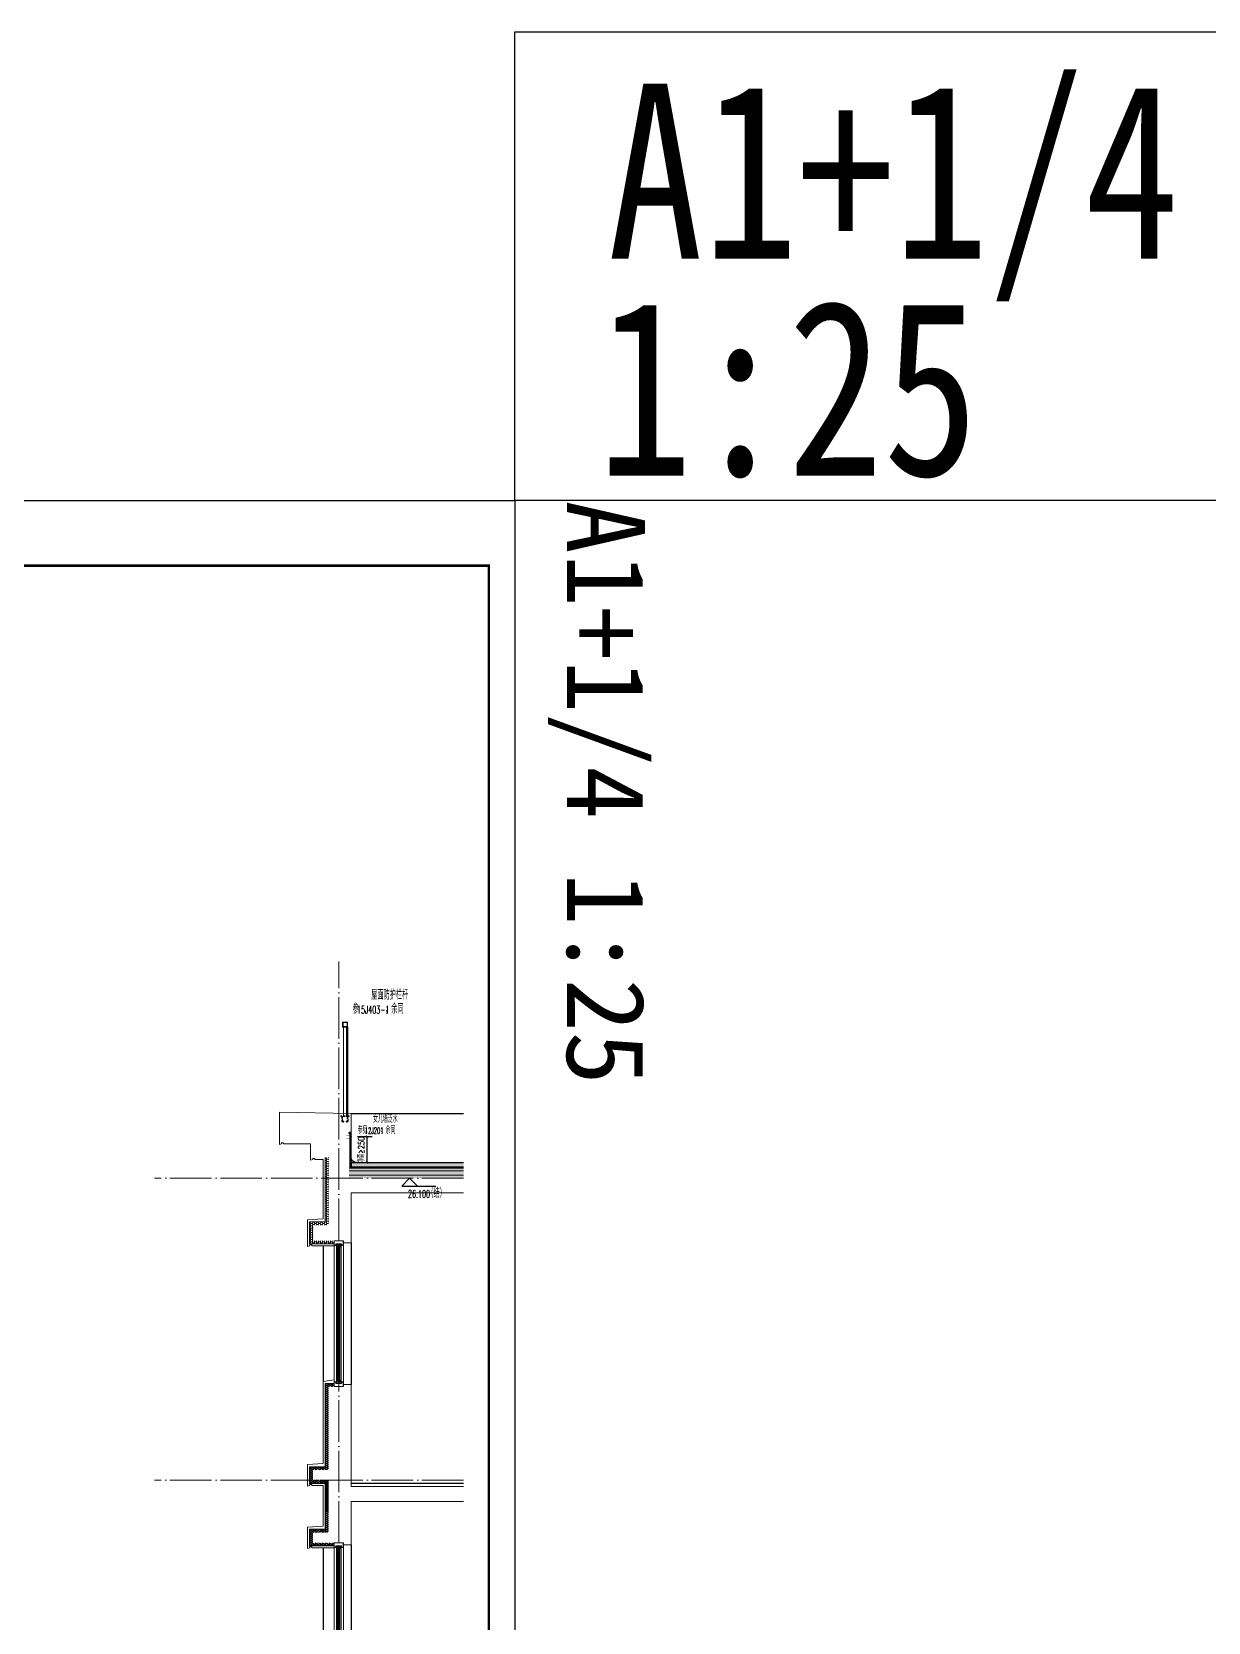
# Model space of a CAD drawing. Extents: x 27938 to 983267, y -209821 to 1628073.
# Drawn here: x 901940 to 913240, y -158206 to -142935 of the extents above; entities that cross this region are included whole.
import ezdxf
from ezdxf.xclip import XClip

# ---------------------------------------------------------------- set-up
doc = ezdxf.new("R2010")
doc.units = 0
doc.header["$LTSCALE"] = 1000
doc.header["$MEASUREMENT"] = 0
doc.header["$XCLIPFRAME"] = 0
doc.linetypes.add('DASH', pattern=[0.35, 0.25, -0.1])
doc.linetypes.add('DOTE', pattern=[2.42, 2, -0.2, 0.02, -0.2])
for name, color, linetype in [('3-屋面构造层', 157, 'Continuous'), ('DIM_ELEV', 3, 'Continuous'), ('DIM_IDEN', 67, 'Continuous'), ('PUB_TEXT', 4, 'Continuous'), ('Stair-栏杆', 142, 'Continuous'), ('SURFACE', 6, 'Continuous'), ('图框', 140, 'Continuous'), ('看线', 251, 'Continuous'), ('立面-看线', 251, 'Continuous')]:
    doc.layers.add(name, color=color, linetype=linetype)
for name, color, linetype, lineweight in [('DOTE', 19, 'DOTE', 9), ('PUB_HATCH', 8, 'Continuous', 9), ('S_WINDOW', 144, 'Continuous', 15), ('内粉刷', 37, 'Continuous', 9), ('立面-栏杆', 105, 'Continuous', 15), ('细细', 250, 'Continuous', 0)]:
    doc.layers.add(name, color=color, linetype=linetype, lineweight=lineweight)
doc.layers.add('yichutu', color=7, linetype='Continuous', true_color=0xffffff, plot=False)
doc.styles.add('_TCH_DIM', font='SIMPLEX.shx', dxfattribs={"width": 0.7, "bigfont": 'GBCBIG.shx'})
doc.styles.add('_TCH_DIM_T3', font='SIMPLEX.shx', dxfattribs={"width": 0.494118, "bigfont": 'GBCBIG.shx'})
doc.styles.add('_TCH_LABEL', font='')
doc.styles.add('黑体', font='')
doc.styles.get('_TCH_LABEL').set_extended_font_data('SimHei')
doc.styles.get('黑体').set_extended_font_data('SimHei')
doc.dimstyles.new('_TCH_ARCH&&20', dxfattribs={"dimtxt": 59.5, "dimasz": 20, "dimexe": 50, "dimexo": 60, "dimgap": 25.25, "dimtad": 1, "dimdec": 0, "dimzin": 0, "dimdsep": 46, "dimtxsty": '_TCH_DIM_T3', "dimblk": 'ARCHTICK', "dimcen": 0.09, "dimclrt": 7, "dimazin": 2, "dimtfac": 1, "dimtdec": 0, "dimtix": 1, "dimtmove": 2, "dimatfit": 3, "dimfxl": 1, "dimtolj": 1, "dimtzin": 0, "dimarcsym": 0})
pattern_1 = [(0, (-519792.824, -384405.689), (16.66875, 9.623705), [11.1125, -22.225]), (120, (-519792.824, -384405.689), (-16.66874801, 9.62370845), [11.1125, -22.225]), (60, (-519792.824, -384405.689), (1.99e-06, 19.24741345), [-22.225, 11.1125])]
pattern_2 = [(315, (-218910.2607, -140541.0897), (-1.767766953, -1.767766953), []), (315, (-218909.0822, -140541.0897), (-1.767766953, -1.767766953), [])]
pattern_3 = [(315, (-218910.2607, -141979.3279), (-1.767766953, -1.767766953), []), (315, (-218909.0822, -141979.3279), (-1.767766953, -1.767766953), [])]

# ---------------------------------------------------------------- blocks, each defined once
blk = doc.blocks.new('GFDDDDRG')
at = {"layer": '图框'}
blk.add_lwpolyline([(923310, -107437), (923310, -159999), (893610, -159999), (893610, -107437)], close=True, dxfattribs=at)
blk.add_lwpolyline([(923310, -107437), (923310, -159999), (893610, -159999), (893610, -107437)], close=True, dxfattribs=at)
at = {"layer": '图框', "const_width": 50}
blk.add_lwpolyline([(894110, -159499), (922810, -159499), (922810, -108687), (894110, -108687)], close=True, dxfattribs=at)
blk = doc.blocks.new('yct-1051-594-26275-14850-25-1002.0')
at = {"layer": 'yichutu', "color": 7, "true_color": 0xffffff}
blk.add_lwpolyline([(0, 0), (0, 14850), (26275, 14850), (26275, 0)], close=True, dxfattribs=at)
at = {"layer": 'yichutu', "color": 7, "true_color": 0xffffff, "style": '_TCH_LABEL'}
blk.add_text('A1+1/4 1:25', height=750, dxfattribs=at).set_placement((0, 15350))
blk = doc.blocks.new('_ArchTick')
at = {"color": 0, "linetype": 'ByBlock', "const_width": 0.4}
blk.add_lwpolyline([(-0.5, -0.5), (0.5, 0.5)], dxfattribs=at)
blk = doc.blocks.new('*D216')
at = {"layer": 'Defpoints', "color": 0, "transparency": 16777216}
for p in [(905009, -153543), (905161, -153543), (905009, -153793)]:
    blk.add_point(p, dxfattribs=at)
at = {"layer": 'DIM_IDEN', "color": 0, "lineweight": -2, "transparency": 16777216}
for p, q in [((905069, -153543), (905211, -153543)), ((905161, -153793), (905161, -153543)), ((905069, -153793), (905211, -153793))]:
    blk.add_line(p, q, dxfattribs=at)
at = {"layer": 'DIM_IDEN', "color": 0, "lineweight": -2, "transparency": 16777216, "xscale": 20, "yscale": 20, "zscale": 20}
for p, rotation in [((905161, -153543), 90), ((905161, -153793), 270)]:
    blk.add_blockref('_ArchTick', p, dxfattribs=dict(at, rotation=rotation))
at = {"layer": 'DIM_IDEN', "color": 7, "transparency": 16777216, "insert": (905105, -153668), "char_height": 59.5, "attachment_point": 5, "rotation": 90, "style": '_TCH_DIM_T3'}
blk.add_mtext('\\A1;{\\W0.70588;净高≥250}', dxfattribs=at)
blk = doc.blocks.new('A$C05102146')
at = {"layer": 'PUB_TEXT', "style": '_TCH_DIM'}
for s, height, width, p in [('屋面防护栏杆', 84.4, 0.7, (227, 216)), ('参', 84.4, 0.7, (47, 81)), ('15J403-1', 74.4, 0.494118, (90, 81)), ('，余同', 84.4, 0.7, (360, 81))]:
    blk.add_text(s, height=height, dxfattribs=dict(at, width=width)).set_placement(p)
blk = doc.blocks.new('A$C40486AD2')
at = {"layer": 'PUB_TEXT', "style": '_TCH_DIM'}
for s, height, width, p in [('女儿墙泛水', 67.5, 0.7, (255, 115)), ('参见', 67.5, 0.7, (108, 8)), ('12J201', 59.5, 0.494118, (177, 8)), ('，余同', 67.5, 0.7, (328, 8))]:
    blk.add_text(s, height=height, dxfattribs=dict(at, width=width)).set_placement(p)
blk = doc.blocks.new('FGHFG4334GDFGDFFGGGGGGDFG4G')
at = {"layer": 'SURFACE', "const_width": 2.25}
for points in [[(47, 0), (0, 0)], [(47, -28), (0, -28)]]:
    blk.add_lwpolyline(points, dxfattribs=at)
at = {"layer": 'SURFACE', "const_width": 1.5}
blk.add_lwpolyline([(47, 17, -1), (47, 5), (47, -7, -1), (47, -19), (47, -37), (53, -48), (53, -73)], format="xyb", dxfattribs=at)
blk = doc.blocks.new('FGDGDGD')
at = {"layer": '3-屋面构造层'}
h = blk.add_hatch(dxfattribs=at)
h.set_pattern_fill('隔热材料01', color=256, scale=7.692308, style=0)
h.set_pattern_definition([(270, (9.5186, 433.228), (3.846153863, -7e-16), [0.385980771, -3.460173092]), (270, (6.637, 433.228), (3.846153863, -7e-16), [0.385980771, -3.460173092]), (90, (8.5996, 430.618), (-3.846153863, 2e-16), [0.385980771, -3.460173092]), (90, (7.556, 430.618), (-3.846153863, 2e-16), [0.385980771, -3.460173092]), (180, (10.002, 430), (-5e-16, -3.846153863), [3.848019248, 0.001865385]), (135, (8.9282, 430.193), (2e-16, 3.846144175), [0.328307694, -5.110980792]), (116.56505, (12.5422, 430.4251), (8.6793e-06, 3.8461487416), [0.215769232, -8.384500037]), (116.56505, (8.696, 430.4251), (8.6793e-06, 3.8461487416), [0.215769232, -8.384500037]), (153.43495, (13.1603, 430), (-8.679e-06, 3.846148742), [0.431538463, -8.168730805]), (153.43495, (9.3142, 430), (-8.679e-06, 3.846148742), [0.431538463, -8.168730805]), (63.43495, (12.4457, 431.0041), (-8.6793e-06, 3.8461487416), [2.054923086, -6.545346183]), (63.43495, (8.5996, 431.0041), (-8.6793e-06, 3.8461487416), [2.054923086, -6.545346183]), (116.56505, (13.3647, 433.228), (8.6793e-06, 3.8461487416), [0.215769232, -8.384500037]), (116.56505, (9.5186, 433.228), (8.6793e-06, 3.8461487416), [0.215769232, -8.384500037]), (135, (9.422, 433.421), (2e-16, 3.846144175), [0.328307694, -5.110980792]), (153.43495, (13.036, 433.6532), (-8.679e-06, 3.846148742), [0.431538463, -8.168730805]), (153.43495, (9.19, 433.6532), (-8.679e-06, 3.846148742), [0.431538463, -8.168730805]), (45, (6.7336, 433.421), (2e-16, 3.846144175), [0.328307694, -5.110980792]), (63.43495, (10.4833, 433.228), (-8.6793e-06, 3.8461487416), [0.215769232, -8.384500037]), (63.43495, (6.6371, 433.228), (-8.6793e-06, 3.8461487416), [0.215769232, -8.384500037]), (26.56505, (10.812, 433.6532), (8.679e-06, 3.846148742), [0.431538463, -8.168730805]), (26.56505, (6.9658, 433.6532), (8.679e-06, 3.846148742), [0.431538463, -8.168730805]), (116.56505, (11.4023, 431.0041), (8.6793e-06, 3.8461487416), [2.054923086, -6.545346183]), (116.56505, (7.5561, 431.0041), (8.6793e-06, 3.8461487416), [2.054923086, -6.545346183]), (45, (7.2275, 430.193), (2e-16, 3.846144175), [0.328307694, -5.110980792]), (63.43495, (11.3058, 430.4251), (-8.6793e-06, 3.8461487416), [0.215769232, -8.384500037]), (63.43495, (7.4596, 430.4251), (-8.6793e-06, 3.8461487416), [0.215769232, -8.384500037]), (26.56505, (10.6877, 430), (8.679e-06, 3.846148742), [0.431538463, -8.168730805]), (26.56505, (6.8415, 430), (8.679e-06, 3.846148742), [0.431538463, -8.168730805])])
edge = h.paths.add_edge_path()
edge.add_arc((682181, 585366), 9.23, 450, 540, ccw=False)
edge.add_line((682181, 585375), (682192, 585375))
edge.add_line((682192, 585375), (682192, 585366))
edge.add_line((682192, 585366), (682172, 585366))
h = blk.add_hatch(dxfattribs=at)
h.set_pattern_fill('混凝土', color=256, scale=5, angle=-1.1458, style=0)
h.set_pattern_definition([(48.854237, (-82751.966, -43707.863), (35.7930991, -3.8540962), [3.75, -41.25]), (353.854237, (-82751.966, -43707.863), (-6.1841378, 37.7408106), [3, -33]), (99.305637, (-82748.983, -43708.185), (29.6089874, 33.886691), [3.1870095, -35.0571056]), (45.038437, (-82751.766, -43697.865), (53.1858973, -9.3413237), [5.625, -61.875]), (95.489837, (-82747.334, -43698.644), (47.6977146, 47.7616795), [4.7805144, -52.58565]), (350.038437, (-82751.766, -43697.865), (47.6976773, 47.7617167), [4.5, -49.5]), (19.854237, (-82746.817, -43700.465), (29.4368469, -20.7237073), [3.75, -41.25]), (324.854237, (-82746.817, -43700.465), (12.8883392, 36.0069862), [3, -33]), (70.305637, (-82744.364, -43702.192), (42.3251977, 15.2832459), [3.1870095, -35.0571056]), (36.3542372, (-82751.966, -43707.863), (0.9406985, 16.62920733), [0, -32.6, 0, -33.5, 0, -33.125]), (6.3542372, (-82751.966, -43707.863), (13.54517982, 19.45362572), [0, -19.1, 0, -31.85, 0, -12.625]), (326.3542372, (-82763.114, -43707.64), (26.66323482, -1.66123381), [0, -12.5, 0, -39, 0, -51.75]), (316.3542372, (-82768.113, -43707.54), (29.2535633, 4.4211788), [0, -16.25, 0, -25.9, 0, -36.75])])
h.paths.add_polyline_path([(674875, 585046), (674875, 585086), (682172, 585086), (682172, 585046)])
h = blk.add_hatch(dxfattribs=at)
h.set_pattern_fill('焦渣矿渣', color=256, scale=4, angle=-1.1458, style=0)
h.set_pattern_definition([(358.8542372, (-82751.966, -43697.863), (8.27546507, 13.69326162), [1.6, -14.4]), (298.8542372, (-82751.966, -43697.863), (15.99644496, -0.32013217), [1.6, -14.4]), (238.8542372, (-82750.366, -43697.895), (7.72097989, -14.0133938), [1.6, -14.4]), (268.8542372, (-82745.567, -43697.991), (15.83683295, -8.3183365), [2.4, -11.456]), (268.8542372, (-82743.967, -43698.023), (15.83683295, -8.3183365), [2.4, -11.456]), (268.8542372, (-82742.368, -43698.055), (15.83683295, -8.3183365), [2.4, -11.456])])
h.paths.add_polyline_path([(674875, 585006), (674875, 585036), (682192, 585036), (682192, 585006)])
h = blk.add_hatch(dxfattribs=at)
h.set_pattern_fill('隔热材料03', color=256, scale=12.5, style=0)
h.set_pattern_definition([(113.578, (-500407.8114, 374696.8656), (-0.0086926214, 6.2699620763), [1.075, -0.5693125, 2.8375, -0.5693125, 1.075, -0.6825]), (66.42, (-500406.1744, 374696.8656), (2.727787851, 6.0425e-05), [1.075, -0.5693125, 2.840375, -0.5693125, 1.075, -0.6825]), (180, (-500406.1744, 374696.8656), (0, 6.25), [1.636625, -1.0910625]), (180, (-500407.538, 374702.4906), (0, 6.25), [1.636625, -1.0910625]), (90, (-500405.7427, 374697.8548), (2.72775, 2e-16), [0.52175, -5.72825]), (90, (-500407.1066, 374700.9798), (2.72775, 2e-16), [0.52175, -5.72825]), (90, (-500408.2427, 374697.8548), (2.72775, 2e-16), [0.52175, -5.72825]), (90, (-500409.6066, 374700.9798), (2.72775, 2e-16), [0.52175, -5.72825])])
edge = h.paths.add_edge_path()
edge.add_line((682178, 585086), (682178, 585050))
edge.add_arc((682172, 585050), 6.25, 270, 360, ccw=False)
edge.add_line((682172, 585044), (682172, 585086))
edge.add_line((682172, 585086), (682178, 585086))
h = blk.add_hatch(dxfattribs=at)
h.set_pattern_fill('加气混凝土', color=256, scale=5, style=0)
h.set_pattern_definition([(0, (-82734.266, -43726.163), (30, 60), [0, -60]), (0, (-82769.366, -43734.263), (30, 60), [0, -60]), (0, (-82749.866, -43734.863), (30, 60), [0, -60]), (0, (-82728.566, -43717.163), (30, 60), [0, -60]), (0, (-82753.466, -43737.863), (30, 60), [0, -60]), (0, (-82722.566, -43679.363), (30, 60), [0, -60]), (0, (-82740.866, -43684.163), (30, 60), [0, -60]), (0, (-82731.266, -43691.663), (30, 60), [0, -60]), (0, (-82780.166, -43692.863), (30, 60), [0, -60]), (0, (-82750.766, -43695.563), (30, 60), [0, -60]), (0, (-82762.166, -43710.863), (30, 60), [0, -60]), (0, (-82761.566, -43733.363), (30, 60), [0, -60]), (0, (-82739.066, -43735.763), (30, 60), [0, -60]), (0, (-82722.566, -43709.363), (30, 60), [0, -60]), (0, (-82778.666, -43718.663), (30, 60), [0, -60]), (0, (-82773.566, -43708.463), (30, 60), [0, -60]), (0, (-82750.166, -43712.663), (30, 60), [0, -60]), (0, (-82758.566, -43721.363), (30, 60), [0, -60]), (0, (-82763.366, -43701.563), (30, 60), [0, -60]), (0, (-82755.866, -43679.063), (30, 60), [0, -60]), (0, (-82776.266, -43731.263), (30, 60), [0, -60]), (0, (-82743.266, -43691.363), (30, 60), [0, -60]), (0, (-82771.166, -43690.463), (30, 60), [0, -60]), (0, (-82775.966, -43682.663), (30, 60), [0, -60]), (130.601294, (-82726.2516, -43698.149), (-149.999998343, 180.000000787), [2.6341554, -1103.7111]), (18.4349488, (-82730.537, -43697.006), (149.99999945, 59.99999956), [2.710524, -376.76279]), (90, (-82730.537, -43699.578), (30, 60), [2.5714284, -117.428565]), (161.565051, (-82727.966, -43700.435), (-150.000000755, 59.99999553), [2.710524, -376.76279]), (53.1301023, (-82727.966, -43700.435), (30.00000006, 59.99999997), [2.857143, -297.14285]), (135, (-82725.68, -43731.006), (-30.00000363, 59.99999594), [2.424366, -167.28126]), (45, (-82729.109, -43731.006), (29.9999998, 59.99999976), [2.424366, -167.28126]), (135, (-82727.394, -43732.72), (-30.00000363, 59.99999594), [2.424366, -167.28126]), (45, (-82727.394, -43732.72), (29.9999998, 59.99999976), [2.424366, -167.28126]), (116.565051, (-82754.537, -43690.72), (-5.2e-06, 119.9999967), [3.1943826, -63.88765]), (180, (-82755.966, -43687.863), (-30, 60), [3.4285716, -56.571425]), (63.434949, (-82760.823, -43690.72), (3e-07, 119.9999994), [3.1943826, -63.88765]), (116.565051, (-82759.394, -43693.58), (-5.2e-06, 119.9999967), [3.1943826, -63.88765]), (0, (-82759.394, -43693.58), (30, 60), [3.4285716, -56.571425]), (63.434949, (-82755.966, -43693.58), (3e-07, 119.9999994), [3.1943826, -63.88765]), (107.102728, (-82731.9658, -43711.0063), (-89.999996559, 300.000000484), [3.8861346, -1628.29025]), (143.972626, (-82733.1087, -43707.292), (-569.999992774, 419.999999525), [3.8861346, -812.202]), (180, (-82736.25, -43705.006), (-30, 60), [3.7142856, -56.28571]), (36.0273733, (-82743.1087, -43707.292), (569.999995788, 419.999995472), [3.8861346, -812.202]), (71.5650511, (-82744.252, -43710.721), (90.00000046, 299.99999948), [3.6140316, -375.85928]), (107.102728, (-82743.1087, -43714.4348), (-89.999996559, 300.000000484), [3.8861346, -1628.29025]), (143.972626, (-82739.966, -43716.7206), (-569.999992774, 419.999999525), [3.8861346, -812.202]), (0, (-82739.966, -43716.72), (30, 60), [3.7142856, -56.28571]), (36.0273733, (-82736.2516, -43716.7206), (569.999995788, 419.999995472), [3.8861346, -812.202]), (71.5650511, (-82733.109, -43714.435), (90.00000046, 299.99999948), [3.6140316, -375.85928]), (150.255118, (-82731.3944, -43683.006), (-90.000000213, 59.999999257), [2.303502, -481.43196]), (90, (-82733.394, -43684.15), (30, 60), [2.2857144, -117.714275]), (29.7448813, (-82733.3944, -43684.149), (90.000000053, 59.99999972), [2.303502, -481.43196]), (116.565051, (-82745.394, -43725.58), (-5.2e-06, 119.9999967), [3.1943826, -63.88765]), (168.690067, (-82746.823, -43722.7206), (-270.0000002, 59.999998494), [2.9137254, -608.96855]), (41.1859251, (-82751.9658, -43724.149), (749.999995456, 659.999994229), [3.0371844, -1272.5802]), (90, (-82751.966, -43727.006), (30, 60), [2.857143, -117.14285]), (138.814074, (-82749.68, -43729.0063), (-749.999986669, 660.000004204), [3.0371844, -1272.5802]), (16.6992442, (-82749.68, -43729.0063), (989.999992552, 299.999996858), [2.982945, -1249.85375]), (60.9453959, (-82746.823, -43728.149), (29.99999992, 59.999999469), [2.9416086, -1232.53395]), (109.983106, (-82770.5373, -43700.4348), (-150.000000565, 419.9999988885), [3.3442002, -1401.21975]), (155.556045, (-82771.68, -43697.292), (-390.0000014866, 179.99999626), [3.4522986, -1446.51315]), (24.4439547, (-82777.9658, -43697.292), (390.0000001945, 179.999999134), [3.4522986, -1446.51315]), (70.0168934, (-82779.1087, -43700.4348), (150.000000452, 419.999998958), [3.3442002, -1401.21975]), (109.983106, (-82777.9658, -43703.5777), (-150.000000565, 419.9999988885), [3.3442002, -1401.21975]), (160.016893, (-82774.823, -43704.7206), (-150.000000088, 59.999997267), [3.3442002, -698.93775]), (19.9831065, (-82774.823, -43704.7206), (149.999999176, 59.999999905), [3.3442002, -698.93775]), (70.0168934, (-82771.68, -43703.5777), (150.000000452, 419.999998958), [3.3442002, -1401.21975]), (122.005383, (-82748.2516, -43705.8634), (-30.000004026, 59.999996937), [2.6954232, -563.3434]), (18.4349488, (-82752.252, -43704.435), (149.99999945, 59.99999956), [2.710524, -376.76279]), (90, (-82752.252, -43707.006), (30, 60), [2.5714284, -117.428565]), (161.565051, (-82749.68, -43707.863), (-150.000000755, 59.99999553), [2.710524, -376.76279]), (54.4623222, (-82749.68, -43707.8634), (209.999999696, 299.99999955), [2.457807, -1029.82115]), (116.565051, (-82765.68, -43720.435), (-5.2e-06, 119.9999967), [3.1943826, -63.88765]), (180, (-82767.11, -43717.58), (-30, 60), [3.142857, -56.85714]), (59.0362434, (-82771.966, -43720.435), (30.000000098, 59.99999971), [3.3319728, -696.3822]), (120.963756, (-82770.2516, -43723.292), (-30.0000041, 59.999997245), [3.3319728, -696.3822]), (0, (-82770.25, -43723.29), (30, 60), [3.142857, -56.85714]), (63.434949, (-82767.11, -43723.29), (3e-07, 119.9999994), [3.1943826, -63.88765])])
h.paths.add_polyline_path([(682192, 584936), (674875, 584936), (674875, 584966), (682192, 584966)])
at = {"layer": '立面-看线'}
h = blk.add_hatch(dxfattribs=at)
h.set_pattern_fill('HONEY', color=256, scale=7)
h.set_pattern_definition([(0, (-799653.24, -415240.13), (16.66875, 9.623705), [11.1125, -22.225]), (120, (-799653.24, -415240.13), (-16.66874801, 9.62370845), [11.1125, -22.225]), (60, (-799653.24, -415240.13), (1.99e-06, 19.24741345), [-22.225, 11.1125])])
h.paths.add_polyline_path([(682192, 584966), (674875, 584966), (674875, 585006), (682192, 585006)])
at = {"layer": '3-屋面构造层'}
for p, q in [((682178, 585086), (674875, 585086)), ((682172, 585046), (674875, 585046)), ((682192, 585036), (674875, 585036)), ((682172, 585086), (682172, 585044))]:
    blk.add_line(p, q, dxfattribs=at)
at = {"layer": '3-屋面构造层', "color": 251, "linetype": 'DASH', "ltscale": 0.05, "true_color": 0x636466, "const_width": 2.5}
for points in [[(682057, 585043), (682172, 585043, 0.414214), (682179, 585050), (682179, 585366)], [(682057, 585039), (682172, 585039, 0.414214), (682183, 585050), (682183, 585366)]]:
    blk.add_lwpolyline(points, format="xyb", dxfattribs=at)
at = {"layer": '3-屋面构造层', "color": 251, "true_color": 0x636466}
for points in [[(682057, 585041), (682172, 585041, 0.414214), (682180, 585050), (682180, 585366)], [(682057, 585044), (682172, 585044, 0.414214), (682178, 585050), (682178, 585366)], [(682057, 585040), (682172, 585040, 0.414214), (682182, 585050), (682182, 585366), (682184, 585366), (682184, 585050, -0.414214), (682172, 585038), (682057, 585038)]]:
    blk.add_lwpolyline(points, format="xyb", dxfattribs=at)
at = {"layer": '3-屋面构造层', "ltscale": 0.8}
blk.add_lwpolyline([(682172, 585366, -0.414214), (682181, 585375), (682192, 585375), (682192, 585366), (682172, 585366)], format="xyb", dxfattribs=at)
at = {"layer": '3-屋面构造层', "color": 251, "linetype": 'DASH', "ltscale": 0.05, "true_color": 0x636466, "const_width": 2.5}
for points in [[(682043, 585039), (674875, 585039)], [(682057, 585043), (682043, 585039)]]:
    blk.add_lwpolyline(points, dxfattribs=at)
at = {"layer": '3-屋面构造层', "color": 251, "true_color": 0x636466}
for points in [[(682043, 585040), (674875, 585040)], [(674875, 585038), (682043, 585038)], [(682056, 585044), (682042, 585040)], [(682043, 585038), (682057, 585042)]]:
    blk.add_lwpolyline(points, dxfattribs=at)
at = {"layer": '3-屋面构造层'}
blk.add_arc((682122, 585136), 50, 270, 360, dxfattribs=at)
at = {"layer": 'PUB_HATCH', "color": 215, "true_color": 0xa953a0}
for p, q in [((682192, 585006), (674875, 585006)), ((682192, 584966), (674875, 584966))]:
    blk.add_line(p, q, dxfattribs=at)
at = {"layer": '3-屋面构造层', "color": 1, "xscale": -1}
blk.add_blockref('FGHFG4334GDFGDFFGGGGGGDFG4G', (682218, 585349), dxfattribs=at)
blk = doc.blocks.new('FGHFGFD')
at = {"layer": '立面-栏杆'}
for p, q in [((542634, 108636), (542634, 109486)), ((542664, 109486), (542664, 108636))]:
    blk.add_line(p, q, dxfattribs=at)
at = {"layer": '立面-栏杆', "linetype": 'DASH', "ltscale": 0.1}
for p, q in [((542689, 108636), (542609, 108636)), ((542609, 108636), (542609, 108629)), ((542609, 108629), (542619, 108629)), ((542619, 108629), (542619, 108585)), ((542626, 108629), (542671, 108629)), ((542626, 108585), (542626, 108629)), ((542634, 108583), (542628, 108583)), ((542636, 108579), (542636, 108581)), ((542661, 108581), (542661, 108579)), ((542669, 108583), (542664, 108583)), ((542671, 108629), (542671, 108585)), ((542678, 108629), (542689, 108629)), ((542678, 108585), (542678, 108629)), ((542689, 108629), (542689, 108636)), ((542628, 108576), (542634, 108576)), ((542664, 108576), (542669, 108576))]:
    blk.add_line(p, q, dxfattribs=at)
at = {"layer": '立面-栏杆'}
for points in [[(542674, 109536), (542624, 109536), (542624, 109486), (542674, 109486)], [(542668, 109530), (542630, 109530), (542630, 109492), (542668, 109492)]]:
    blk.add_lwpolyline(points, close=True, dxfattribs=at)
at = {"layer": '立面-栏杆', "linetype": 'DASH', "ltscale": 0.1}
for centre, major_axis, start_param, end_param in [((542628, 108585), (6.36, 6.36), 2.356194, 3.926991), ((542628, 108585), (1.27, 1.27), 2.356194, 3.926991), ((542634, 108581), (1.91, 1.91), 5.497787, 7.068583), ((542634, 108579), (1.91, 1.91), 3.926991, 5.497787), ((542664, 108581), (1.91, 1.91), 0.785398, 2.356194), ((542666, 108581), (3.53, 3.53), 2.748894, 3.534292), ((542669, 108585), (-6.36, 6.36), 2.356194, 3.926991), ((542669, 108585), (-1.27, 1.27), 2.356194, 3.926991)]:
    blk.add_ellipse(centre, major_axis=major_axis, ratio=1, start_param=start_param, end_param=end_param, dxfattribs=at)
blk = doc.blocks.new('VDVDXAXFSFFX')
at = {"layer": 'PUB_HATCH'}
h = blk.add_hatch(dxfattribs=at)
h.set_pattern_fill('DOTS', color=251, scale=2, style=0)
h.set_pattern_definition([(0, (924712.4965, -148185.593), (1.5875, 3.175), [0, -3.175])])
h.paths.add_polyline_path([(924682, -148186), (924712, -148186), (924712, -147936), (924712, -147886), (924712, -147886), (924712, -147886), (924682, -147886)])
at = {"layer": 'PUB_HATCH', "color": 5}
blk.add_lwpolyline([(924712, -147886), (924682, -147886), (924682, -148186), (924712, -148186)], close=True, dxfattribs=at)
blk = doc.blocks.new('zrszerf')
at = {"layer": '细细'}
h = blk.add_hatch(dxfattribs=at)
h.set_pattern_fill('金属', color=256, style=0)
h.set_pattern_definition(pattern_2)
h.paths.add_polyline_path([(257695, 608543), (257715, 608543), (257715, 608557), (257765, 608557), (257765, 608543), (257785, 608543), (257785, 608588), (257695, 608588)])
h.paths.add_polyline_path([(257713, 608559), (257713, 608545), (257697, 608545), (257697, 608586), (257783, 608586), (257783, 608545), (257767, 608545), (257767, 608559)], flags=16)
h = blk.add_hatch(dxfattribs=at)
h.set_pattern_fill('金属', color=256, style=0)
h.set_pattern_definition(pattern_2)
h.paths.add_polyline_path([(257762, 608555), (257762, 608530), (257750, 608530), (257750, 608540), (257729, 608540), (257729, 608530), (257717, 608530), (257717, 608555)])
h.paths.add_polyline_path([(257719, 608553), (257719, 608532), (257727, 608532), (257727, 608542), (257752, 608542), (257752, 608532), (257760, 608532), (257760, 608553)], flags=16)
h = blk.add_hatch(color=256, dxfattribs=at)
edge = h.paths.add_edge_path()
edge.add_line((257735, 608540), (257735, 608528))
edge.add_arc((257740, 608520), 9.44, 61.5175, 118.4825, ccw=False)
edge.add_line((257744, 608528), (257744, 608540))
edge.add_arc((257740, 608548), 9.44, 241.5175, 298.4825, ccw=False)
h = blk.add_hatch(dxfattribs=at)
h.set_pattern_fill('金属', color=256, style=0)
h.set_pattern_definition(pattern_3)
h.paths.add_polyline_path([(257695, 607233), (257715, 607233), (257715, 607220), (257765, 607220), (257765, 607233), (257785, 607233), (257785, 607188), (257695, 607188)])
h.paths.add_polyline_path([(257713, 607218), (257713, 607231), (257697, 607231), (257697, 607190), (257783, 607190), (257783, 607231), (257767, 607231), (257767, 607218)], flags=16)
h = blk.add_hatch(dxfattribs=at)
h.set_pattern_fill('金属', color=256, style=0)
h.set_pattern_definition(pattern_3)
h.paths.add_polyline_path([(257762, 607222), (257762, 607247), (257750, 607247), (257750, 607237), (257729, 607237), (257729, 607247), (257717, 607247), (257717, 607222)])
h.paths.add_polyline_path([(257719, 607224), (257719, 607245), (257727, 607245), (257727, 607235), (257752, 607235), (257752, 607245), (257760, 607245), (257760, 607224)], flags=16)
h = blk.add_hatch(color=256, dxfattribs=at)
edge = h.paths.add_edge_path()
edge.add_line((257735, 607237), (257735, 607249))
edge.add_arc((257740, 607257), 9.44, 241.5175, 298.4825)
edge.add_line((257744, 607249), (257744, 607237))
edge.add_arc((257740, 607229), 9.44, 61.5175, 118.4825)
at = {"layer": 'S_WINDOW'}
for p, q in [((257695, 607233), (257695, 608543)), ((257717, 607247), (257717, 608530)), ((257762, 607247), (257762, 608530)), ((257785, 607233), (257785, 608543))]:
    blk.add_line(p, q, dxfattribs=at)
for points in [[(257785, 608588), (257785, 608543), (257765, 608543), (257765, 608557), (257715, 608557), (257715, 608543), (257695, 608543), (257695, 608588)], [(257783, 608586), (257783, 608545), (257767, 608545), (257767, 608559), (257713, 608559), (257713, 608545), (257697, 608545), (257697, 608586)], [(257762, 608555), (257762, 608530), (257750, 608530), (257750, 608540), (257729, 608540), (257729, 608530), (257717, 608530), (257717, 608555)], [(257760, 608553), (257760, 608532), (257752, 608532), (257752, 608542), (257727, 608542), (257727, 608532), (257719, 608532), (257719, 608553)], [(257785, 607188), (257785, 607233), (257765, 607233), (257765, 607220), (257715, 607220), (257715, 607233), (257695, 607233), (257695, 607188)], [(257783, 607190), (257783, 607231), (257767, 607231), (257767, 607218), (257713, 607218), (257713, 607231), (257697, 607231), (257697, 607190)], [(257762, 607222), (257762, 607247), (257750, 607247), (257750, 607237), (257729, 607237), (257729, 607247), (257717, 607247), (257717, 607222)], [(257760, 607224), (257760, 607245), (257752, 607245), (257752, 607235), (257727, 607235), (257727, 607245), (257719, 607245), (257719, 607224)]]:
    blk.add_lwpolyline(points, close=True, dxfattribs=at)
at = {"layer": '细细'}
for points in [[(257729, 608530), (257729, 607247)], [(257735, 607249), (257735, 608540)], [(257744, 607249), (257744, 608540)], [(257750, 608530), (257750, 607247)]]:
    blk.add_lwpolyline(points, dxfattribs=at)
for points in [[(257735, 608540), (257735, 608528, -0.253805), (257744, 608528), (257744, 608540, -0.253805)], [(257735, 607237), (257735, 607249, 0.253805), (257744, 607249), (257744, 607237, 0.253805)]]:
    blk.add_lwpolyline(points, format="xyb", close=True, dxfattribs=at)
blk = doc.blocks.new('BFBGFBFBF')
at = {"layer": '立面-看线'}
h = blk.add_hatch(dxfattribs=at)
h.set_pattern_fill('HONEY', color=256, scale=7)
h.set_pattern_definition(pattern_1)
h.paths.add_polyline_path([(1196095, -113215), (1196125, -113215), (1196125, -112445), (1196180, -112445), (1196180, -112415), (1196095, -112415)])
h = blk.add_hatch(dxfattribs=at)
h.set_pattern_fill('HONEY', color=256, scale=7)
h.set_pattern_definition(pattern_1)
h.paths.add_polyline_path([(1196125, -113945), (1196125, -113945), (1195975, -113945), (1195975, -113845), (1196125, -113845), (1196125, -113345), (1195975, -113345), (1195975, -113245), (1196125, -113245), (1196125, -113215), (1195945, -113215), (1195945, -113375), (1196095, -113375), (1196095, -113815), (1195945, -113815), (1195945, -113975), (1196180, -113975), (1196180, -113945)])
at = {"layer": 'PUB_HATCH', "color": 215, "true_color": 0xa953a0}
for points in [[(1196095, -113215), (1196095, -112415), (1196180, -112415)], [(1196095, -113215), (1195945, -113215), (1195945, -113375), (1196095, -113375), (1196095, -113815), (1195945, -113815), (1195945, -113975), (1196180, -113975)]]:
    blk.add_lwpolyline(points, dxfattribs=at)
at = {"layer": '内粉刷'}
for points in [[(1196075, -113185), (1196075, -112395), (1196180, -112380)], [(1196270, -112425), (1196345, -112425), (1196345, -113405)], [(1196075, -113185), (1195925, -113195), (1195925, -113395)], [(1195965, -113395), (1195965, -113385), (1195945, -113385), (1195945, -113395), (1195925, -113400), (1195925, -113395)], [(1195965, -113395), (1196075, -113395), (1196075, -113785), (1195925, -113795), (1195925, -113995)], [(1197423, -113405), (1196345, -113405)], [(1196270, -113965), (1196345, -113965), (1196345, -113550), (1197423, -113550)], [(1195965, -113995), (1195965, -113985), (1195945, -113985), (1195945, -113995), (1195925, -114000), (1195925, -113995)], [(1195945, -113995), (1195945, -113995)], [(1195965, -113995), (1196180, -113995)]]:
    blk.add_lwpolyline(points, dxfattribs=at)
at = {"layer": '看线'}
for p, q in [((1196075, -111095), (1196075, -112395)), ((1196345, -111065), (1196345, -112425))]:
    blk.add_line(p, q, dxfattribs=at)
at = {"layer": '看线', "color": 32}
blk.add_lwpolyline([(1197423, -113375), (1196345, -113375)], dxfattribs=at)
blk.add_blockref('zrszerf', (938485, -719633))

msp = doc.modelspace()

# ---------------------------------------------------------------- hatches: boundary and pattern name
at = {"layer": 'PUB_HATCH'}
h = msp.add_hatch(dxfattribs=at)
h.set_pattern_fill('HONEY', color=256, scale=8, style=0)
h.set_pattern_definition([(0, (949864.394, -201857.532), (19.05, 10.99852), [12.7, -25.4]), (120, (949864.394, -201857.532), (-19.0499977, 10.998524), [12.7, -25.4]), (60, (949864.394, -201857.532), (2.3e-06, 21.997044), [-25.4, 12.7])])
h.paths.add_polyline_path([(904788.9, -153743), (904758.9, -153743), (904758.9, -154363), (904608.9, -154363), (904608.9, -154573), (904843.9, -154573), (904843.9, -154543), (904638.9, -154543), (904638.9, -154393), (904788.9, -154393)])
at = {"layer": 'Stair-栏杆'}
h = msp.add_hatch(dxfattribs=at)
h.set_pattern_fill('水域', color=5, scale=5)
h.set_pattern_definition([(0, (362300.054, -261979.151), (0, 10.23622015), [1.2795276, -8.956693]), (26.5650512, (362301.333, -261979.151), (10.236220737, 9.4e-08), [1.4305551, -21.458329]), (333.4349488, (362309.0102, -261978.5112), (10.23622078, -4e-09), [1.4305551, -21.458329]), (45, (362302.6126, -261978.511), (0, 10.2362206), [1.80952525, -12.666676]), (135, (362309.01, -261978.511), (-10.2362206, 1e-15), [1.80952525, -12.666676]), (26.5650512, (362303.892, -261977.2317), (10.236220737, 9.4e-08), [1.4305551, -21.458329]), (333.4349488, (362306.451, -261976.592), (10.23622078, -4e-09), [1.4305551, -21.458329]), (0, (362305.172, -261976.592), (0, 10.23622015), [1.2795276, -8.956693])])
h.paths.add_polyline_path([(904963.9, -152493), (904963.9, -153343), (904973.9, -153343), (904973.9, -152493)])

# ---------------------------------------------------------------- linework, layer by layer
at = {"layer": 'DIM_ELEV', "color": 3}
for p, q in [((905568.9, -153943), (905493.9, -154018)), ((905493.9, -154018), (905821.9, -154018)), ((905568.9, -153943), (905643.9, -154018))]:
    msp.add_line(p, q, dxfattribs=at)
at = {"layer": 'DOTE', "linetype": 'DOTE', "ltscale": 0.2}
for p, q in [((904888.9, -169543), (904888.9, -151863)), ((906087.4, -153943), (903118.7, -153943)), ((906087.4, -156843), (903118.7, -156843))]:
    msp.add_line(p, q, dxfattribs=at)
at = {"layer": 'PUB_HATCH', "color": 215, "true_color": 0xa953a0}
msp.add_lwpolyline([(904758.9, -153743), (904758.9, -154363), (904608.9, -154363), (904608.9, -154573), (904843.9, -154573)], dxfattribs=at)
at = {"layer": 'Stair-栏杆', "color": 5}
msp.add_lwpolyline([(904973.9, -152493), (904973.9, -152493), (904973.9, -153343), (904973.9, -153343)], close=True, dxfattribs=at)
at = {"layer": '内粉刷'}
for points in [[(905008.9, -153793), (905008.9, -153323), (904318.9, -153308), (904318.9, -153613)], [(904358.9, -153613), (904358.9, -153603), (904338.9, -153603), (904338.9, -153613), (904318.9, -153618), (904318.9, -153613)], [(904338.9, -153613), (904338.9, -153613)], [(904358.9, -153613), (904618.9, -153613), (904618.9, -153763)], [(904658.9, -153763), (904738.9, -153763), (904738.9, -154333), (904588.9, -154343), (904588.9, -154593)], [(904658.9, -153763), (904658.9, -153753), (904638.9, -153753), (904638.9, -153763), (904618.9, -153768), (904618.9, -153763)], [(904933.9, -154563), (905008.9, -154563), (905008.9, -154083), (906087.4, -154083)], [(904628.9, -154593), (904628.9, -154583), (904608.9, -154583), (904608.9, -154593), (904588.9, -154598), (904588.9, -154593)], [(904628.9, -154593), (904843.9, -154593)]]:
    msp.add_lwpolyline(points, dxfattribs=at)
at = {"layer": '图框', "color": 2}
msp.add_lwpolyline([(914330.5, -147435), (906580.5, -147435), (906580.5, -142935), (914330.5, -142935)], close=True, dxfattribs=at)
at = {"layer": '看线', "color": 252}
msp.add_line((905008.9, -153323), (906087.4, -153323), dxfattribs=at)

# ---------------------------------------------------------------- block references
at = {"xscale": 0.5, "yscale": 0.5, "zscale": 0.5}
msp.add_blockref('GFDDDDRG', (444925.6, -93716.5), dxfattribs=at)
for name, p in [('A$C05102146', (904973.9, -152443)), ('FGHFGFD', (362300.1, -261979.2)), ('A$C40486AD2', (904962.4, -153524.2)), ('BFBGFBFBF', (-291336, -43498.2)), ('VDVDXAXFSFFX', (-19923.6, -8957.4)), ('BFBGFBFBF', (-291336, -46398.2))]:
    msp.add_blockref(name, p)
ref = msp.add_blockref('FGDGDGD', (1587180.5, -738879.2), dxfattribs=dict(xscale=-1))
XClip(ref).set_block_clipping_path([(681093.0416793403, 584936.1769558351), (682291.5665918037, 585389.8130026824)])
at = {"layer": 'yichutu', "rotation": 270}
msp.add_blockref('yct-1051-594-26275-14850-25-1002.0', (891730.5, -147435), dxfattribs=at)

# ---------------------------------------------------------------- texts
at = {"layer": 'DIM_ELEV', "color": 7, "style": '_TCH_DIM'}
for s, height, width, p in [('26.100', 74.38, 0.494118, (905554.3, -154130.6)), ('（结）', 84.4, 0.7, (905739.8, -154130.6))]:
    msp.add_text(s, height=height, dxfattribs=dict(at, width=width)).set_placement(p)
at = {"layer": '图框', "color": 2, "style": '黑体', "width": 0.8}
for s, p in [('A1+1/4', (907470.9, -145114.3)), ('1:25', (907371.3, -147195.8))]:
    msp.add_text(s, height=1682.36, dxfattribs=at).set_placement(p)

# ---------------------------------------------------------------- dimensions: what is measured, and where the dimension line sits
at = {"layer": 'DIM_IDEN'}
dim = msp.add_aligned_dim(p1=(905008.9, -153793), p2=(905008.9, -153543), distance=-152.5, text='{\\W0.70588;净高≥250}', dimstyle='_TCH_ARCH&&20', dxfattribs=at)
dim.commit()
dim.dimension.update_dxf_attribs({"geometry": '*D216', "text_midpoint": (905104.8, -153668)})

doc.saveas('drawing.dxf')
